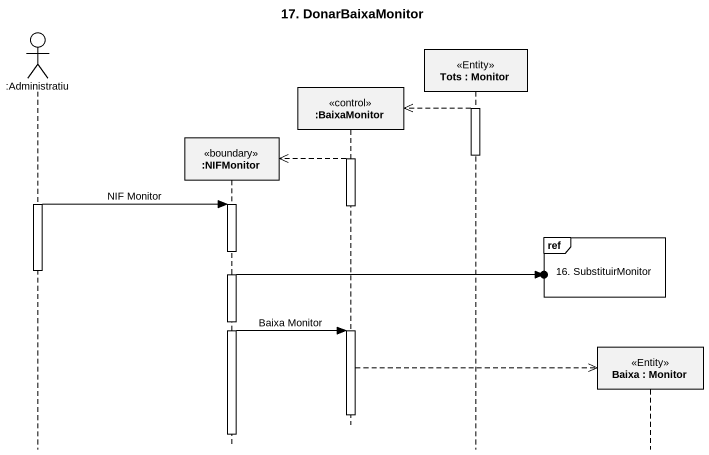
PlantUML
@startuml
title 17. DonarBaixaMonitor
hide footbox
actor ":Administratiu" as Administratiu
participant ":NIFMonitor" as NIFMonitor <<boundary>>
participant ":BaixaMonitor" as BaixaMonitor <<control>>
participant "Tots : Monitor" as Tots <<Entity>>
participant "Baixa : Monitor" as Baixa <<Entity>>

activate Tots
Tots -->> BaixaMonitor **
deactivate Tots
activate BaixaMonitor
BaixaMonitor -->> NIFMonitor **
activate Administratiu
Administratiu -> NIFMonitor : NIF Monitor
activate NIFMonitor
deactivate BaixaMonitor
ref over Baixa : 16. SubstituirMonitor
deactivate Administratiu
NIFMonitor ->o]
NIFMonitor -> BaixaMonitor : Baixa Monitor
activate BaixaMonitor
BaixaMonitor -->> Baixa **
deactivate BaixaMonitor
deactivate NIFMonitor
@enduml
